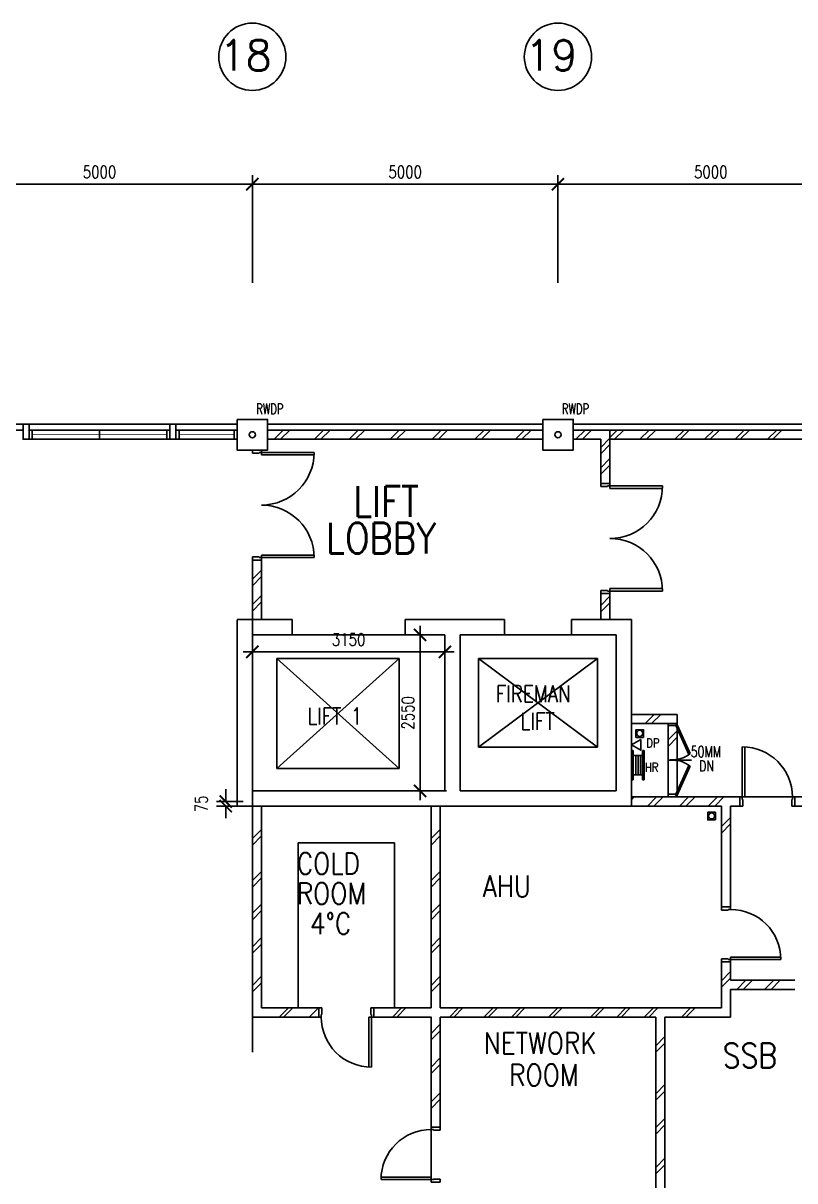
# Model space of a CAD drawing. Extents: x 2687779 to 2997471, y -863049 to -631414.
# Drawn here: x 2768466 to 2781091, y -651813 to -632876 of the extents above; entities that cross this region are included whole.
import ezdxf

# ---------------------------------------------------------------- set-up
doc = ezdxf.new("R2010")
doc.units = 0
doc.header["$LTSCALE"] = 10
doc.header["$MEASUREMENT"] = 0
doc.header["$PDMODE"] = 34
doc.linetypes.add('DIVIDE', pattern=[1.25, 0.5, -0.25, 0, -0.25, 0, -0.25])
doc.layers.get('0').update_dxf_attribs({"linetype": 'CONTINUOUS'})
doc.layers.get('DEFPOINTS').update_dxf_attribs({"linetype": 'CONTINUOUS'})
for name, color, linetype in [('-sprinkler h1', 240, 'CONTINUOUS'), ('COL', 3, 'CONTINUOUS'), ('DIM', 7, 'CONTINUOUS'), ('DOOR', 5, 'CONTINUOUS'), ('DR', 7, 'CONTINUOUS'), ('FIT', 5, 'CONTINUOUS'), ('FITT', 5, 'CONTINUOUS'), ('FURN', 1, 'CONTINUOUS'), ('GRID-T', 7, 'CONTINUOUS'), ('hatch', 7, 'CONTINUOUS'), ('LINE', 7, 'CONTINUOUS'), ('PIPE', 5, 'DIVIDE'), ('RWDP', 145, 'CONTINUOUS'), ('T25', 7, 'CONTINUOUS'), ('T50', 3, 'CONTINUOUS'), ('TEX', 2, 'CONTINUOUS'), ('TIMBER SKIRT', 1, 'CONTINUOUS'), ('WALL', 2, 'CONTINUOUS'), ('WIN', 5, 'CONTINUOUS')]:
    doc.layers.add(name, color=color, linetype=linetype)
doc.layers.get('-sprinkler h1').off()
doc.styles.add('ROMANS', font='romans.shx', dxfattribs={"width": 0.8, "height": 100})
doc.styles.get("Standard").update_dxf_attribs({"font": 'ROMANS.SHX'})
doc.dimstyles.new('STANDARD$0', dxfattribs={"dimscale": 0, "dimtxt": 8, "dimasz": 6, "dimexe": 1, "dimexo": 1, "dimgap": 3, "dimtad": 1, "dimdec": 0, "dimlfac": -1, "dimrnd": 1, "dimzin": 0, "dimdsep": 46, "dimtxsty": 'Standard', "dimcen": 0, "dimclrd": 5, "dimclre": 250, "dimadec": 0, "dimazin": 0, "dimtfac": 1, "dimtdec": 4, "dimtofl": 0, "dimtmove": 0, "dimatfit": 3, "dimfxl": 1, "dimtolj": 1, "dimtzin": 0, "dimarcsym": 0})

# ---------------------------------------------------------------- blocks, each defined once
blk = doc.blocks.new('DR-1800-B')
at = {"layer": 'DR'}
for p, q in [((-50, 0), (0, 0)), ((0, 0), (0, -150)), ((-1800, 0), (-1800, -150)), ((-1750, 0), (-1800, 0)), ((-1800, -150), (-1760, -150)), ((-1760, -150), (-1760, -110)), ((-1760, -110), (-1750, -110)), ((-1760, -150), (-1760, -1010)), ((-1720, -150), (-1760, -150)), ((-1750, -110), (-1750, 0)), ((-1720, -1009), (-1720, -150)), ((-80, -1009), (-80, -150)), ((-80, -150), (-40, -150)), ((-50, -110), (-50, 0)), ((-40, -110), (-50, -110)), ((-40, -150), (-40, -110)), ((-40, -150), (-40, -1010)), ((0, -150), (-40, -150))]:
    blk.add_line(p, q, dxfattribs=at)
for centre, start, end in [((-1760, -150), 270, 0), ((-40, -150), 180.0001, 270)]:
    blk.add_arc(centre, 860, start, end, dxfattribs=at)
blk = doc.blocks.new('_ARCHTICK')
at = {"color": 0, "linetype": 'ByBlock', "const_width": 0.15}
blk.add_lwpolyline([(-0.5, -0.5), (0.5, 0.5)], dxfattribs=at)
blk = doc.blocks.new('*D393')
at = {"layer": 'DEFPOINTS', "color": 0, "transparency": 16777216}
for p in [(2772216, -635510), (2767216, -637271), (2772216, -637271)]:
    blk.add_point(p, dxfattribs=at)
at = {"layer": 'DIM', "color": 7, "lineweight": -2, "transparency": 16777216}
for p, q in [((2767066, -635510), (2772366, -635510)), ((2767216, -637121), (2767216, -635360)), ((2772216, -637121), (2772216, -635360))]:
    blk.add_line(p, q, dxfattribs=at)
at = {"layer": 'DIM', "color": 7, "lineweight": -2, "transparency": 16777216, "xscale": 200, "yscale": 200, "zscale": 200, "rotation": 180}
blk.add_blockref('_ARCHTICK', (2767216, -635510), dxfattribs=at)
at = {"layer": 'DIM', "color": 7, "lineweight": -2, "transparency": 16777216, "xscale": 200, "yscale": 200, "zscale": 200}
blk.add_blockref('_ARCHTICK', (2772216, -635510), dxfattribs=at)
at = {"layer": 'DIM', "color": 7, "transparency": 16777216, "insert": (2769716, -635310), "char_height": 200, "attachment_point": 5, "style": 'ROMANS'}
blk.add_mtext('\\A1;5000', dxfattribs=at)
blk = doc.blocks.new('*D394')
at = {"layer": 'DEFPOINTS', "color": 0, "transparency": 16777216}
for p in [(2777216, -635510), (2772216, -637271), (2777216, -637271)]:
    blk.add_point(p, dxfattribs=at)
at = {"layer": 'DIM', "color": 7, "lineweight": -2, "transparency": 16777216}
for p, q in [((2772066, -635510), (2777366, -635510)), ((2772216, -637121), (2772216, -635360)), ((2777216, -637121), (2777216, -635360))]:
    blk.add_line(p, q, dxfattribs=at)
at = {"layer": 'DIM', "color": 7, "lineweight": -2, "transparency": 16777216, "xscale": 200, "yscale": 200, "zscale": 200, "rotation": 180}
blk.add_blockref('_ARCHTICK', (2772216, -635510), dxfattribs=at)
at = {"layer": 'DIM', "color": 7, "lineweight": -2, "transparency": 16777216, "xscale": 200, "yscale": 200, "zscale": 200}
blk.add_blockref('_ARCHTICK', (2777216, -635510), dxfattribs=at)
at = {"layer": 'DIM', "color": 7, "transparency": 16777216, "insert": (2774716, -635310), "char_height": 200, "attachment_point": 5, "style": 'ROMANS'}
blk.add_mtext('\\A1;5000', dxfattribs=at)
blk = doc.blocks.new('*D395')
at = {"layer": 'DEFPOINTS', "color": 0, "transparency": 16777216}
for p in [(2782216, -635510), (2777216, -637271), (2782216, -637271)]:
    blk.add_point(p, dxfattribs=at)
at = {"layer": 'DIM', "color": 7, "lineweight": -2, "transparency": 16777216}
for p, q in [((2777066, -635510), (2782366, -635510)), ((2777216, -637121), (2777216, -635360)), ((2782216, -637121), (2782216, -635360))]:
    blk.add_line(p, q, dxfattribs=at)
at = {"layer": 'DIM', "color": 7, "lineweight": -2, "transparency": 16777216, "xscale": 200, "yscale": 200, "zscale": 200, "rotation": 180}
blk.add_blockref('_ARCHTICK', (2777216, -635510), dxfattribs=at)
at = {"layer": 'DIM', "color": 7, "lineweight": -2, "transparency": 16777216, "xscale": 200, "yscale": 200, "zscale": 200}
blk.add_blockref('_ARCHTICK', (2782216, -635510), dxfattribs=at)
at = {"layer": 'DIM', "color": 7, "transparency": 16777216, "insert": (2779716, -635310), "char_height": 200, "attachment_point": 5, "style": 'ROMANS'}
blk.add_mtext('\\A1;5000', dxfattribs=at)
blk = doc.blocks.new('DR-900-B')
at = {"layer": 'DR'}
for p, q in [((0, 900), (-150, 900)), ((-150, 900), (-150, 860)), ((-150, 860), (-110, 860)), ((-110, 860), (-110, 850)), ((-110, 850), (0, 850)), ((0, 850), (0, 900)), ((-150, 40), (-970, 40)), ((-969, 80), (-150, 80)), ((-150, 80), (-150, 40)), ((-150, 40), (-110, 40)), ((-150, 0), (-150, 40)), ((0, 0), (-150, 0)), ((-110, 50), (0, 50)), ((-110, 40), (-110, 50)), ((0, 50), (0, 0))]:
    blk.add_line(p, q, dxfattribs=at)
blk.add_arc((-150, 40), 820, 90, 180, dxfattribs=at)
blk = doc.blocks.new('100FT')
at = {"layer": 'PIPE', "linetype": 'Continuous'}
blk.add_circle((0, 0), 50, dxfattribs=at)
blk = doc.blocks.new('A$C7CE3714C')
at = {"layer": 'FIT'}
blk.add_lwpolyline([(0, 0), (126, 0), (126, 126), (0, 126)], close=True, dxfattribs=at)
at = {"layer": 'FIT', "xscale": -1}
blk.add_blockref('100FT', (63, 66), dxfattribs=at)
blk = doc.blocks.new('*D294')
at = {"layer": 'DEFPOINTS', "color": 0, "linetype": 'Continuous', "transparency": 16777216}
for p in [(1495217, -790424), (1494782, -790499), (1495217, -790499)]:
    blk.add_point(p, dxfattribs=at)
at = {"layer": 'FITT', "color": 7, "linetype": 'Continuous', "lineweight": -2, "transparency": 16777216}
for p, q in [((1494782, -790424), (1494782, -790224)), ((1495067, -790424), (1494632, -790424)), ((1495067, -790499), (1494632, -790499)), ((1494782, -790499), (1494782, -790699))]:
    blk.add_line(p, q, dxfattribs=at)
at = {"layer": 'FITT', "color": 7, "linetype": 'Continuous', "lineweight": -2, "transparency": 16777216, "xscale": 200, "yscale": 200, "zscale": 200}
for p, rotation in [((1494782, -790424), 270), ((1494782, -790499), 90)]:
    blk.add_blockref('_ARCHTICK', p, dxfattribs=dict(at, rotation=rotation))
at = {"layer": 'FITT', "color": 7, "linetype": 'Continuous', "transparency": 16777216, "insert": (1494382, -790462), "char_height": 200, "attachment_point": 5, "rotation": 90, "style": 'ROMANS'}
blk.add_mtext('\\A1;75', dxfattribs=at)
blk = doc.blocks.new('*D292')
at = {"layer": 'DEFPOINTS', "color": 0, "linetype": 'Continuous', "transparency": 16777216}
for p in [(1497962, -787699), (1498192, -787699), (1498542, -790250)]:
    blk.add_point(p, dxfattribs=at)
at = {"layer": 'FITT', "color": 7, "linetype": 'Continuous', "lineweight": -2, "transparency": 16777216}
for p, q in [((1497962, -790400), (1497962, -787549)), ((1498042, -787699), (1497812, -787699)), ((1498392, -790250), (1497812, -790250))]:
    blk.add_line(p, q, dxfattribs=at)
at = {"layer": 'FITT', "color": 7, "linetype": 'Continuous', "lineweight": -2, "transparency": 16777216, "xscale": 200, "yscale": 200, "zscale": 200}
for p, rotation in [((1497962, -787699), 90), ((1497962, -790250), 270)]:
    blk.add_blockref('_ARCHTICK', p, dxfattribs=dict(at, rotation=rotation))
at = {"layer": 'FITT', "color": 7, "linetype": 'Continuous', "transparency": 16777216, "insert": (1497762, -788974), "char_height": 200, "attachment_point": 5, "rotation": 90, "style": 'ROMANS'}
blk.add_mtext('\\A1;2550', dxfattribs=at)
blk = doc.blocks.new('*D293')
at = {"layer": 'DEFPOINTS', "color": 0, "linetype": 'Continuous', "transparency": 16777216}
for p in [(1495217, -787700), (1498367, -787700), (1495217, -787976)]:
    blk.add_point(p, dxfattribs=at)
at = {"layer": 'FITT', "color": 7, "linetype": 'Continuous', "lineweight": -2, "transparency": 16777216}
for p, q in [((1498517, -787976), (1495067, -787976)), ((1495217, -787850), (1495217, -788126)), ((1498367, -787850), (1498367, -788126))]:
    blk.add_line(p, q, dxfattribs=at)
at = {"layer": 'FITT', "color": 7, "linetype": 'Continuous', "lineweight": -2, "transparency": 16777216, "xscale": 200, "yscale": 200, "zscale": 200, "rotation": 180}
blk.add_blockref('_ARCHTICK', (1495217, -787976), dxfattribs=at)
at = {"layer": 'FITT', "color": 7, "linetype": 'Continuous', "lineweight": -2, "transparency": 16777216, "xscale": 200, "yscale": 200, "zscale": 200}
blk.add_blockref('_ARCHTICK', (1498367, -787976), dxfattribs=at)
at = {"layer": 'FITT', "color": 7, "linetype": 'Continuous', "transparency": 16777216, "insert": (1496792, -787776), "char_height": 200, "attachment_point": 5, "style": 'ROMANS'}
blk.add_mtext('\\A1;3150', dxfattribs=at)
blk = doc.blocks.new('A$C4FA52658')
at = {"color": 3, "ltscale": 2}
for p, q in [((650, 2975), (-250, 2975)), ((-250, 2974), (-250, -75)), ((650, 2975), (650, 2725)), ((2500, 2975), (2500, 2725)), ((3400, 2975), (2500, 2975)), ((4123.2, 2975), (3400, 2975)), ((4123.2, 2975), (4123.2, 2725)), ((5223.2, 2975), (5223.2, 2725.3)), ((6200, 2975), (5223.2, 2975)), ((6200, -76), (6200, 2975)), ((0, 2725), (0, 175)), ((650, 2725), (0, 2725)), ((3150, 2725), (2500, 2725)), ((3150, 174.5), (3150, 2724)), ((3400, 2725), (4123.2, 2725.1)), ((3400, 174.6), (3400, 2724)), ((5223.2, 2725.3), (5950, 2725.4)), ((5950, 175), (5950, 2725.4)), ((0, 175), (3150, 174.5)), ((3400, 174.4), (5950, 175)), ((-250, -75), (6200, -76))]:
    blk.add_line(p, q, dxfattribs=at)
at = {"color": 5}
for p, q in [((650, 2725), (2500, 2725)), ((4123.2, 2725.1), (5223.2, 2725.3)), ((400, 540), (2400, 2340)), ((400, 2340), (2400, 540)), ((3698.2, 890), (5648.2, 2340)), ((3698.2, 2340), (5648.2, 890))]:
    blk.add_line(p, q, dxfattribs=at)
at = {"ltscale": 2}
for p, q in [((400, 2340), (400, 540)), ((2400, 2340), (400, 2340)), ((2400, 540), (2400, 2340)), ((3698.2, 2340), (3698.2, 890)), ((5648.2, 2340), (3698.2, 2340)), ((5648.2, 890), (5648.2, 2340)), ((3698.2, 890), (5648.2, 890)), ((400, 540), (2400, 540))]:
    blk.add_line(p, q, dxfattribs=at)
at = {"color": 3, "ltscale": 10, "style": 'ROMANS', "width": 0.8}
for s, p in [('FIREMAN', (3984.5, 1624.3)), ('LIFT 1', (902.6, 1258.9)), ('LIFT ', (4388.2, 1174.2))]:
    blk.add_text(s, height=275, dxfattribs=at).set_placement(p)
at = {"layer": 'FITT', "color": 30, "linetype": 'Continuous'}
for base, p1, p2, picture, middle, set_off in [((2744.6762, 2724.9984), (3324.7117, 174.532), (2974.7117, 2724.9984), '*D292', (2544.6762, 1449.7652), (-1495217.1726, 790424.1037)), ((-435, -75), (0, 0), (0, -75), '*D294', (-835, -37.5), (-1495217.2, 790424.1))]:
    dim = blk.add_linear_dim(base=base, p1=p1, p2=p2, angle=90, dimstyle='STANDARD$0', override={"dimscale": 100, "dimtxt": 2, "dimasz": 2, "dimexe": 1.5, "dimexo": 1.5, "dimgap": 1, "dimtxsty": 'ROMANS', "dimblk": 'ARCHTICK', "dimdle": 1.5, "dimclrd": 7, "dimclre": 7, "dimclrt": 7, "dimtdec": 0, "dimtmove": 2}, dxfattribs=at)
    dim.commit()
    dim.dimension.update_dxf_attribs({"geometry": picture, "text_midpoint": middle, "insert": set_off})
dim = blk.add_linear_dim(base=(0, 2448.1), p1=(3150, 2724), p2=(0, 2724), dimstyle='STANDARD$0', override={"dimscale": 100, "dimtxt": 2, "dimasz": 2, "dimexe": 1.5, "dimexo": 1.5, "dimgap": 1, "dimtxsty": 'ROMANS', "dimblk": 'ARCHTICK', "dimdle": 1.5, "dimclrd": 7, "dimclre": 7, "dimclrt": 7, "dimtdec": 0, "dimtmove": 2}, dxfattribs=at)
dim.commit()
dim.dimension.update_dxf_attribs({"geometry": '*D293', "text_midpoint": (1575, 2648.1), "insert": (-1495217.2, 790424.1)})
blk = doc.blocks.new('A$C208A67C2')
at = {"layer": 'FITT', "color": 30, "linetype": 'Continuous'}
blk.add_blockref('A$C4FA52658', (0, 0), dxfattribs=at)
blk = doc.blocks.new('A$C07873301')
at = {"layer": 'TIMBER SKIRT', "linetype": 'Continuous'}
blk.add_blockref('A$C208A67C2', (0, 0), dxfattribs=at)

msp = doc.modelspace()

# ---------------------------------------------------------------- linework, layer by layer
at = {"color": 9}
for p, q in [((2771966.3, -639433.2), (2767466.3, -639433.2)), ((2772466.3, -639433.2), (2776966.3, -639433.2)), ((2777466.3, -639433.2), (2781841.3, -639433.2))]:
    msp.add_line(p, q, dxfattribs=at)
at = {"color": 3, "ltscale": 2}
msp.add_line((2772216.3, -642633.2), (2772216.3, -645683.2), dxfattribs=at)
at = {"layer": 'COL'}
for points in [[(2771966.3, -639358.2), (2772466.3, -639358.2), (2772466.3, -639858.2), (2771966.3, -639858.2)], [(2776966.3, -639358.2), (2777466.3, -639358.2), (2777466.3, -639858.2), (2776966.3, -639858.2)]]:
    msp.add_lwpolyline(points, close=True, dxfattribs=at)
at = {"layer": 'DIM', "color": 1}
for p, q in [((2778448.3, -644773.3), (2778416.3, -644773.3)), ((2778628.7, -644773.3), (2778596.7, -644773.3)), ((2778596.7, -644853.3), (2778448.3, -644853.3)), ((2778596.7, -645173.3), (2778448.3, -645173.3)), ((2778448.3, -645253.3), (2778416.3, -645253.3)), ((2778628.7, -645253.3), (2778596.7, -645253.3))]:
    msp.add_line(p, q, dxfattribs=at)
at = {"layer": 'DOOR'}
for p, q in [((2779016.3, -644328.1), (2779016.3, -644366.1)), ((2779141.3, -644366.1), (2779016.3, -644366.1)), ((2779141.3, -644366.1), (2779016.3, -644366.1)), ((2779166.3, -644353.1), (2779141.3, -644353.1)), ((2779141.3, -644353.1), (2779141.3, -644366.1)), ((2779145.5, -644367), (2779166.3, -644353.1)), ((2779145.5, -644367), (2779359.5, -644839)), ((2779166.3, -644328.1), (2779166.3, -644353.1)), ((2779166.3, -644353.1), (2779379.6, -644824.1)), ((2779145.5, -645489.3), (2779359.5, -645017.3)), ((2779166.3, -645503.1), (2779379.6, -645032.2)), ((2779141.3, -645490.1), (2779016.3, -645490.1)), ((2779016.3, -645528.1), (2779016.3, -645490.1)), ((2779141.3, -645503.1), (2779141.3, -645490.1)), ((2779166.3, -645503.1), (2779141.3, -645503.1)), ((2779145.5, -645489.3), (2779166.3, -645503.1)), ((2779166.3, -645528.1), (2779166.3, -645503.1))]:
    msp.add_line(p, q, dxfattribs=at)
for centre, start, end in [((2779072.7, -644430.8), 267.5509, 307.96545), ((2779072.7, -645425.5), 52.03455, 92.4491)]:
    msp.add_arc(centre, 499, start, end, dxfattribs=at)
at = {"layer": 'DR'}
msp.add_line((2779016.3, -644929.3), (2779400.8, -644929.3), dxfattribs=at)
at = {"layer": 'FURN', "linetype": 'Continuous'}
for p, q in [((2772966.3, -648983.2), (2772966.3, -646283.2)), ((2772966.3, -646283.2), (2774541.3, -646283.2)), ((2774541.3, -646283.2), (2774541.3, -648983.2))]:
    msp.add_line(p, q, dxfattribs=at)
at = {"layer": 'GRID-T', "color": 7}
for centre in [(2772215.6, -633425.7), (2777215.6, -633425.7)]:
    msp.add_circle(centre, 550, dxfattribs=at)
at = {"layer": 'hatch', "color": 1}
for p, q in [((2772571.3, -639683.2), (2772721.3, -639533.2)), ((2772677.3, -639683.2), (2772827.3, -639533.2)), ((2773232.3, -639683.2), (2773382.3, -639533.2)), ((2773338.3, -639683.2), (2773488.3, -639533.2)), ((2773799.3, -639683.2), (2773949.3, -639533.2)), ((2773905.3, -639683.2), (2774055.3, -639533.2)), ((2774469.3, -639683.2), (2774619.3, -639533.2)), ((2774575.3, -639683.2), (2774725.3, -639533.2)), ((2775155.3, -639683.2), (2775305.3, -639533.2)), ((2775261.3, -639683.2), (2775411.3, -639533.2)), ((2775858.3, -639683.2), (2776008.3, -639533.2)), ((2775964.3, -639683.2), (2776114.3, -639533.2)), ((2776519.3, -639683.2), (2776669.3, -639533.2)), ((2776625.3, -639683.2), (2776775.3, -639533.2)), ((2777510.3, -639683.2), (2777660.3, -639533.2)), ((2777616.3, -639683.2), (2777766.3, -639533.2)), ((2777916.3, -639814.6), (2778066.3, -639664.6)), ((2778066.3, -639652.8), (2778185.9, -639533.2)), ((2778142, -639683.2), (2778292, -639533.2)), ((2778556, -639683.2), (2778706, -639533.2)), ((2778665, -639683.2), (2778815, -639533.2)), ((2779128, -639683.2), (2779278, -639533.2)), ((2779213, -639683.2), (2779363, -639533.2)), ((2779615, -639683.2), (2779765, -639533.2)), ((2779706, -639683.2), (2779856, -639533.2)), ((2780114, -639683.2), (2780264, -639533.2)), ((2780199, -639683.2), (2780349, -639533.2)), ((2780644, -639683.2), (2780794, -639533.2)), ((2780729, -639683.2), (2780879, -639533.2)), ((2777916.3, -639920.7), (2778066.3, -639770.7)), ((2777916.3, -640147.5), (2778066.3, -639997.5)), ((2777916.3, -640253.6), (2778066.3, -640103.6)), ((2772216.3, -641971.9), (2772366.3, -641821.9)), ((2772216.3, -642077.9), (2772366.3, -641927.9)), ((2772216.3, -642388), (2772366.3, -642238)), ((2772216.3, -642494), (2772366.3, -642344)), ((2777916.3, -642400.2), (2778066.3, -642250.2)), ((2777916.3, -642506.2), (2778066.3, -642356.2)), ((2778641.3, -644333.2), (2778791.3, -644183.2)), ((2778747.4, -644333.2), (2778897.4, -644183.2)), ((2779016.3, -644601), (2779166.3, -644451)), ((2779016.3, -644707.1), (2779166.3, -644557.1)), ((2778416.3, -645575.8), (2778459, -645533.2)), ((2778679.5, -645683.2), (2778829.5, -645533.2)), ((2778785.6, -645683.2), (2778935.6, -645533.2)), ((2779202.4, -645683.2), (2779352.4, -645533.2)), ((2779308.5, -645683.2), (2779458.5, -645533.2)), ((2779673.8, -645683.2), (2779823.8, -645533.2)), ((2779779.9, -645683.2), (2779929.9, -645533.2)), ((2779891.3, -646017.5), (2780041.3, -645867.5)), ((2772216.3, -646215.1), (2772366.3, -646065.1)), ((2775141.3, -646215.1), (2775291.3, -646065.1)), ((2779891.3, -646123.6), (2780041.3, -645973.6)), ((2772216.3, -646321.2), (2772366.3, -646171.2)), ((2775141.3, -646321.2), (2775291.3, -646171.2)), ((2772216.3, -646901.4), (2772366.3, -646751.4)), ((2772216.3, -647007.5), (2772366.3, -646857.5)), ((2775141.3, -646901.4), (2775291.3, -646751.4)), ((2775141.3, -647007.5), (2775291.3, -646857.5)), ((2772216.3, -647435.2), (2772366.3, -647285.2)), ((2772216.3, -647541.2), (2772366.3, -647391.2)), ((2775141.3, -647435.2), (2775291.3, -647285.2)), ((2775141.3, -647541.2), (2775291.3, -647391.2)), ((2772216.3, -647983.6), (2772366.3, -647833.6)), ((2775141.3, -647983.6), (2775291.3, -647833.6)), ((2772216.3, -648089.7), (2772366.3, -647939.7)), ((2775141.3, -648089.7), (2775291.3, -647939.7)), ((2779891.3, -648540.7), (2780041.3, -648390.7)), ((2772216.3, -648615.7), (2772366.3, -648465.7)), ((2772216.3, -648721.8), (2772366.3, -648571.8)), ((2775141.3, -648615.7), (2775291.3, -648465.7)), ((2775141.3, -648721.8), (2775291.3, -648571.8)), ((2779891.3, -648646.8), (2780041.3, -648496.8)), ((2780140.2, -648683.2), (2780290.2, -648533.2)), ((2780246.3, -648683.2), (2780396.3, -648533.2)), ((2780595.6, -648683.2), (2780745.6, -648533.2)), ((2780701.6, -648683.2), (2780851.6, -648533.2)), ((2772656.4, -649133.2), (2772806.4, -648983.2)), ((2772728, -649133.2), (2772878, -648983.2)), ((2773146, -649133.2), (2773296, -648983.2)), ((2774506.6, -649133.2), (2774656.6, -648983.2)), ((2774578.2, -649133.2), (2774728.2, -648983.2)), ((2775439.5, -649133.2), (2775589.5, -648983.2)), ((2775511.2, -649133.2), (2775661.2, -648983.2)), ((2776003.9, -649133.2), (2776153.9, -648983.2)), ((2776075.5, -649133.2), (2776225.5, -648983.2)), ((2776454.9, -649133.2), (2776604.9, -648983.2)), ((2776526.5, -649133.2), (2776676.5, -648983.2)), ((2777062.9, -649133.2), (2777212.9, -648983.2)), ((2777134.5, -649133.2), (2777284.5, -648983.2)), ((2777749.9, -649133.2), (2777899.9, -648983.2)), ((2777821.5, -649133.2), (2777971.5, -648983.2)), ((2778177.9, -649133.2), (2778327.9, -648983.2)), ((2778249.5, -649133.2), (2778399.5, -648983.2)), ((2778628.9, -649133.2), (2778778.9, -648983.2)), ((2778700.5, -649133.2), (2778850.5, -648983.2)), ((2779236.9, -649133.2), (2779386.9, -648983.2)), ((2779308.5, -649133.2), (2779458.5, -648983.2)), ((2775141.3, -649400.5), (2775291.3, -649250.5)), ((2775141.3, -649506.6), (2775291.3, -649356.6)), ((2778816.3, -649604.2), (2778966.3, -649454.2)), ((2778816.3, -649710.3), (2778966.3, -649560.3)), ((2775141.3, -649953.1), (2775291.3, -649803.1)), ((2775141.3, -650059.2), (2775291.3, -649909.2)), ((2778816.3, -650389.1), (2778966.3, -650239.1)), ((2775141.3, -650523.1), (2775291.3, -650373.1)), ((2775141.3, -650629.2), (2775291.3, -650479.2)), ((2778816.3, -650495.1), (2778966.3, -650345.1)), ((2778816.3, -650941.6), (2778966.3, -650791.6)), ((2778816.3, -651047.7), (2778966.3, -650897.7)), ((2778816.3, -651594.9), (2778966.3, -651444.9)), ((2778816.3, -651700.9), (2778966.3, -651550.9))]:
    msp.add_line(p, q, dxfattribs=at)
at = {"layer": 'hatch'}
msp.add_line((2779016.3, -645533.2), (2779016.3, -644366.1), dxfattribs=at)
at = {"layer": 'hatch', "color": 7}
msp.add_solid([(2779141.3, -644908.4), (2779141.3, -644950.1), (2779016.3, -644929.3)], dxfattribs=at)
at = {"layer": 'LINE', "color": 5, "linetype": 'Continuous'}
for points in [[(2780271.3, -645533.2), (2781051.3, -645533.2)], [(2775141.3, -651793.2), (2775141.3, -650973.2)]]:
    msp.add_lwpolyline(points, dxfattribs=at)
at = {"layer": 'RWDP', "color": 142, "linetype": 'Continuous'}
for centre in [(2772216.3, -639608.2), (2777216.3, -639608.2)]:
    msp.add_circle(centre, 50, dxfattribs=at)
at = {"layer": 'WALL'}
for p, q in [((2778066.3, -639533.2), (2777466.3, -639533.2)), ((2777916.3, -639683.2), (2777466.3, -639683.2)), ((2777916.3, -639683.2), (2777916.3, -640406.2)), ((2778066.3, -639533.2), (2778066.3, -640486.2)), ((2772216.3, -641658.2), (2772216.3, -642633.2)), ((2772216.3, -641658.2), (2772216.3, -642633.2)), ((2772366.3, -641658.2), (2772366.3, -642633.2)), ((2777916.3, -642206.2), (2777916.3, -642633.2)), ((2778066.3, -642206.2), (2778066.3, -642633.2)), ((2779166.3, -644183.2), (2778416.3, -644183.2)), ((2778416.3, -644183.2), (2779091.3, -644183.2)), ((2779166.3, -644183.2), (2779166.3, -644333.2)), ((2778416.3, -644333.2), (2779166.3, -644333.2)), ((2779016.3, -644333.2), (2779016.3, -644808.2)), ((2780191.3, -645533.2), (2778416.3, -645533.2)), ((2781716.3, -645533.2), (2781091.3, -645533.2)), ((2775141.3, -645683.7), (2775141.3, -648608.2)), ((2775291.3, -645683.2), (2775291.3, -648608.2)), ((2778416.3, -645683.2), (2779891.3, -645683.2)), ((2779891.3, -645683.2), (2779891.3, -647333.2)), ((2780041.3, -645683.2), (2780041.3, -647333.2)), ((2780041.3, -645683.2), (2780191.3, -645683.2)), ((2781091.3, -645683.2), (2781716.3, -645683.2)), ((2779891.3, -648233.2), (2779891.3, -648983.2)), ((2780041.3, -648233.2), (2780041.3, -648533.2)), ((2775141.3, -648983.2), (2775141.3, -648608.2)), ((2775291.3, -648983.2), (2775291.3, -648608.2)), ((2780041.3, -648533.2), (2781091.3, -648533.2)), ((2780041.3, -648683.2), (2781091.3, -648683.2)), ((2780041.3, -648683.2), (2780041.3, -649133.2)), ((2772366.3, -648983.2), (2773303.8, -648983.2)), ((2774203.8, -648983.2), (2775141.3, -648983.2)), ((2779891.3, -648983.2), (2775291.3, -648983.2)), ((2778816.3, -649133.2), (2775291.3, -649133.2)), ((2775291.3, -649133.2), (2775291.3, -650933.2)), ((2780041.3, -649133.2), (2778966.3, -649133.2)), ((2778966.3, -649596.7), (2778966.3, -649746.7)), ((2778966.3, -649596.7), (2778966.3, -649746.7)), ((2778966.3, -649971.7), (2778966.3, -649596.7)), ((2775141.3, -650858.2), (2775141.3, -650933.2))]:
    msp.add_line(p, q, dxfattribs=at)
at = {"layer": 'WALL', "color": 1}
for p, q in [((2778448.3, -644773.3), (2778448.3, -645253.3)), ((2778596.7, -644773.3), (2778596.7, -645253.3)), ((2778628.7, -644773.3), (2778628.7, -645253.3)), ((2778488.3, -644853.3), (2778488.3, -645173.3)), ((2778528.3, -644853.3), (2778528.3, -645173.3)), ((2778568.3, -644853.3), (2778568.3, -645173.3))]:
    msp.add_line(p, q, dxfattribs=at)
at = {"layer": 'WALL'}
for points in [[(2768466.3, -639433.2), (2768466.3, -639683.2), (2768566.3, -639683.2), (2768566.3, -639433.2)], [(2770866.3, -639433.2), (2770866.3, -639683.2), (2770966.3, -639683.2), (2770966.3, -639433.2)], [(2778569.1, -644593), (2778569.1, -644769.4), (2778416.3, -644681.2)]]:
    msp.add_lwpolyline(points, close=True, dxfattribs=at)
for points in [[(2772216.3, -645683.2), (2772216.3, -649708.2)], [(2772216.3, -645683.2), (2772216.3, -649133.2), (2773303.8, -649133.2)], [(2772366.3, -645683.3), (2772366.3, -648983.2)], [(2774203.8, -649133.2), (2775141.3, -649133.2), (2775141.3, -650858.2)], [(2778816.3, -649133.2), (2778816.3, -651983.2)], [(2778966.3, -649133.2), (2778966.3, -651983.2)]]:
    msp.add_lwpolyline(points, dxfattribs=at)
at = {"layer": 'WIN'}
for p, q in [((2768466.3, -639533.2), (2767466.3, -639533.2)), ((2770866.3, -639533.2), (2768566.3, -639533.2)), ((2770866.3, -639683.2), (2768566.3, -639683.2)), ((2768616.3, -639533.2), (2768616.3, -639683.2)), ((2769716.3, -639533.2), (2769716.3, -639683.2)), ((2770816.3, -639533.2), (2770816.3, -639683.2)), ((2771966.3, -639533.2), (2770966.3, -639533.2)), ((2771966.3, -639683.2), (2770966.3, -639683.2)), ((2771016.3, -639533.2), (2771016.3, -639683.2)), ((2771916.3, -639533.2), (2771916.3, -639683.2)), ((2772466.3, -639533.2), (2776966.3, -639533.2)), ((2772466.3, -639683.2), (2776966.3, -639683.2)), ((2778066.3, -639533.2), (2781841.3, -639533.2)), ((2778066.3, -639683.2), (2781841.3, -639683.2)), ((2779166.3, -644183.2), (2779166.3, -645533.2))]:
    msp.add_line(p, q, dxfattribs=at)
at = {"layer": 'WIN', "const_width": 10, "flags": 128}
for points in [[(2770816.3, -639608.2), (2768616.3, -639608.2)], [(2771016.3, -639608.2), (2771916.3, -639608.2)]]:
    msp.add_lwpolyline(points, dxfattribs=at)

# ---------------------------------------------------------------- block references
at = {"layer": '-sprinkler h1', "linetype": 'Continuous'}
msp.add_blockref('A$C07873301', (2772216.3, -645608.2), dxfattribs=at)
at = {"layer": 'T25', "xscale": -1}
for p in [(2778617.6, -644559.2), (2779791.3, -645909.2)]:
    msp.add_blockref('A$C7CE3714C', p, dxfattribs=at)
at = {"layer": 'WALL', "xscale": -1, "rotation": 90}
for p in [(2772216.3, -641658.2), (2777916.3, -642206.2)]:
    msp.add_blockref('DR-1800-B', p, dxfattribs=at)
at = {"layer": 'WALL', "linetype": 'Continuous'}
for p, rotation in [((2780191.3, -645683.2), 270), ((2774203.8, -648983.2), 90.00000421611384)]:
    msp.add_blockref('DR-900-B', p, dxfattribs=dict(at, rotation=rotation))
at = {"layer": 'WALL', "linetype": 'Continuous', "xscale": -1}
msp.add_blockref('DR-900-B', (2779891.3, -648233.2), dxfattribs=at)
at = {"layer": 'WALL', "linetype": 'Continuous'}
msp.add_blockref('DR-900-B', (2775291.3, -651833.2), dxfattribs=at)

# ---------------------------------------------------------------- texts
at = {"layer": 'DIM', "style": 'ROMANS', "width": 0.8}
for s, p in [('DP', (2778659, -644725.2)), ('HR', (2778636.8, -645124.4))]:
    msp.add_text(s, height=150, dxfattribs=at).set_placement(p)
at = {"layer": 'GRID-T', "color": 3, "style": 'ROMANS'}
for s, p in [('18', (2771675.4, -633651.4)), ('19', (2776675.4, -633651.4))]:
    msp.add_text(s, height=500, dxfattribs=at).set_placement(p)
at = {"layer": 'RWDP', "color": 142, "style": 'ROMANS', "width": 0.7}
for p in [(2772279.8, -639269.5), (2777279.8, -639269.5)]:
    msp.add_text('RWDP', height=170, dxfattribs=at).set_placement(p)
at = {"layer": 'T50', "color": 4, "style": 'ROMANS', "width": 0.85}
for s, height, p in [('LIFT', 500, (2773867.1, -640949.7)), ('LOBBY', 500, (2773422.1, -641550)), ('AHU', 350, (2775984.3, -647167.5)), ('NETWORK', 350, (2775999.7, -649735.3)), ('SSB', 400, (2779911.6, -649963.2)), ('ROOM', 350, (2776417.7, -650256.8))]:
    msp.add_text(s, height=height, dxfattribs=at).set_placement(p)
at = {"layer": 'T50', "color": 3, "style": 'ROMANS', "width": 0.85}
for s, p in [('COLD ', (2772942.9, -646795.5)), ('ROOM', (2772942.9, -647287.5)), ('4%%DC', (2773158.8, -647779.5))]:
    msp.add_text(s, height=350, dxfattribs=at).set_placement(p)
at = {"layer": 'TEX', "color": 7, "ltscale": 0.5, "style": 'ROMANS', "width": 0.75}
for s, p in [('50MM ', (2779387.8, -644880.4)), ('50MM ', (2779387.8, -644880.4)), ('DN', (2779525.4, -645113.8)), ('DN', (2779525.4, -645113.8))]:
    msp.add_text(s, height=175, dxfattribs=at).set_placement(p)

# ---------------------------------------------------------------- dimensions: what is measured, and where the dimension line sits
at = {"layer": 'DIM'}
for p1, p2, picture, middle in [((2767216.3, -637270.9), (2772216.3, -637270.9), '*D393', (2769716.3, -635309.9)), ((2772216.3, -637270.9), (2777216.3, -637270.9), '*D394', (2774716.3, -635309.9)), ((2777216.3, -637270.9), (2782216.3, -637270.9), '*D395', (2779716.3, -635309.9))]:
    dim = msp.add_aligned_dim(p1=p1, p2=p2, distance=1761, dimstyle='STANDARD$0', override={"dimscale": 100, "dimtxt": 2, "dimasz": 2, "dimexe": 1.5, "dimexo": 1.5, "dimgap": 1, "dimtxsty": 'ROMANS', "dimblk": 'ARCHTICK', "dimdle": 1.5, "dimclrd": 7, "dimclre": 7, "dimclrt": 7, "dimtdec": 0, "dimtmove": 2}, dxfattribs=at)
    dim.commit()
    dim.dimension.update_dxf_attribs({"geometry": picture, "text_midpoint": middle})

doc.saveas('drawing.dxf')
